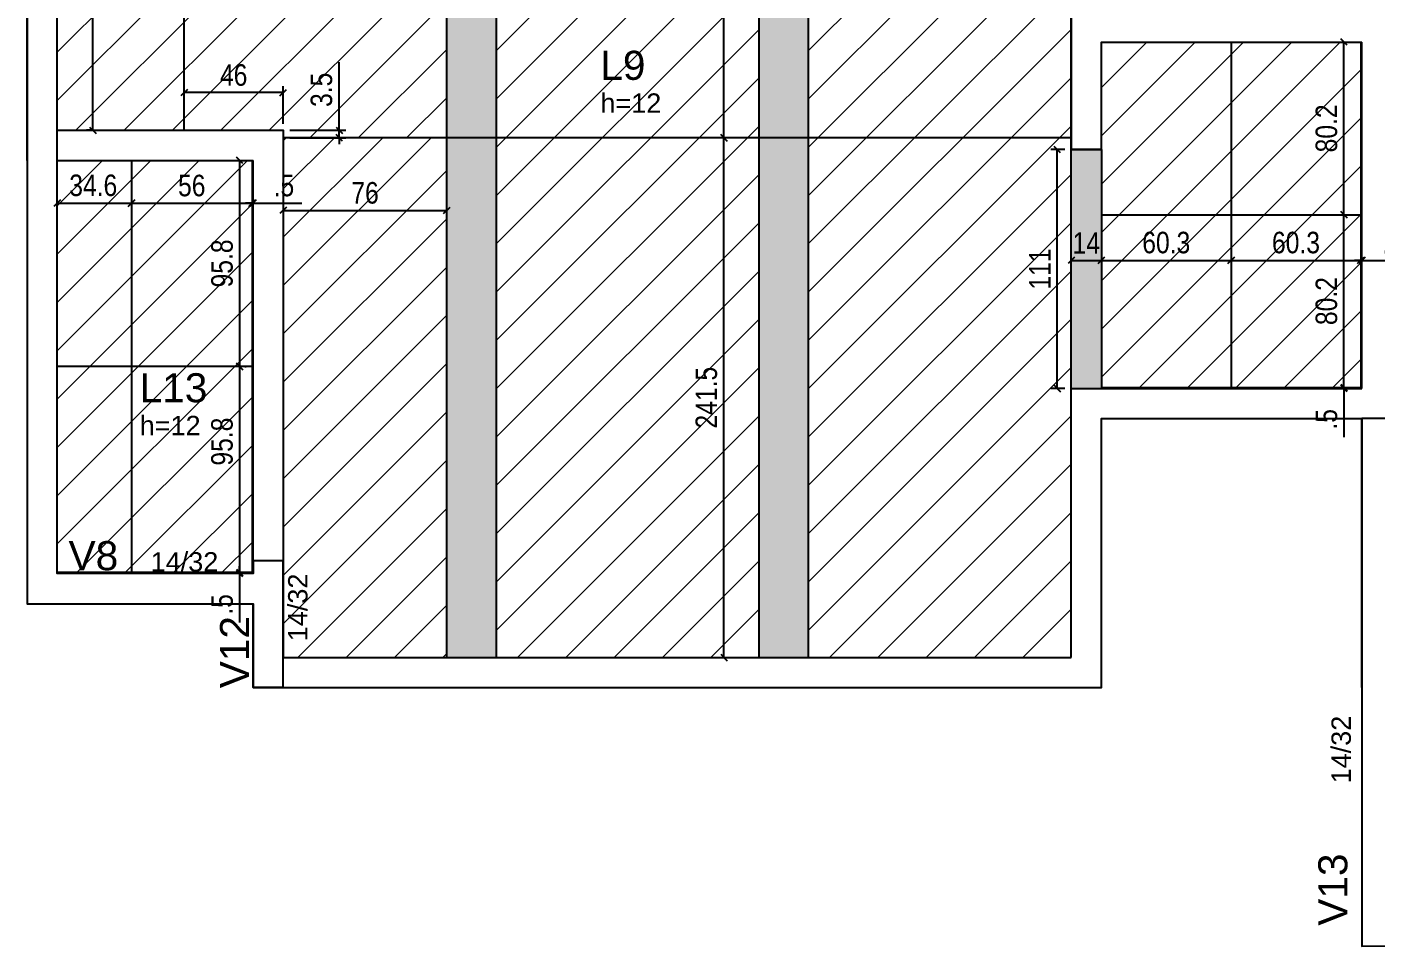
# Model space of a CAD drawing. Header units: millimetres. Extents: x 2319 to 6611, y 404 to 3152.
# Drawn here: x 3524 to 4151, y 1146 to 1573 of the extents above; entities that cross this region are included whole.
import ezdxf

# ---------------------------------------------------------------- set-up
doc = ezdxf.new("R2010")
doc.units = ezdxf.units.MM
for name, color, linetype in [('9', 8, 'Continuous'), ('COTA', 241, 'Continuous'), ('ES-VIGA', 3, 'Continuous'), ('Painéis', 200, 'Continuous'), ('VIG-D', 2, 'Continuous'), ('VIG-N', 4, 'Continuous')]:
    doc.layers.add(name, color=color, linetype=linetype)
doc.layers.add('Hachura', color=251, linetype='Continuous', lineweight=9)
doc.layers.add('REAPROVEITAMENTO', color=251, linetype='Continuous', lineweight=9)
doc.styles.add('COTA TECNICA', font='techl___.ttf', dxfattribs={"height": 10})
doc.styles.add('TQS_ARIAL', font='arial.ttf')
doc.dimstyles.new('PAINEL', dxfattribs={"dimtxt": 10, "dimasz": 3, "dimexe": 3, "dimexo": 3, "dimgap": 3, "dimtad": 1, "dimdec": 1, "dimzin": 12, "dimdsep": 46, "dimtxsty": 'COTA TECNICA', "dimblk1": 'OBLIQUE', "dimblk2": 'OBLIQUE', "dimsah": 1, "dimcen": 0.9, "dimclrd": 4, "dimclre": 4, "dimclrt": 240, "dimadec": 1, "dimazin": 3, "dimtfac": 1, "dimtdec": 1, "dimtmove": 0, "dimatfit": 3, "dimfxl": 1, "dimtolj": 1, "dimtzin": 12, "dimarcsym": 0})

# ---------------------------------------------------------------- blocks, each defined once
blk = doc.blocks.new('_Oblique')
at = {"color": 0, "linetype": 'ByBlock', "lineweight": -2}
blk.add_line((-0.5, -0.5), (0.5, 0.5), dxfattribs=at)
blk = doc.blocks.new('*D110')
at = {"layer": 'COTA', "color": 4, "lineweight": -2, "transparency": 16777216}
for p, q in [((3668.55, 1525.5), (3668.55, 1557.1)), ((3645.53, 1525.5), (3671.55, 1525.5)), ((3668.55, 1522), (3668.55, 1525.5)), ((3645.53, 1522), (3671.55, 1522)), ((3668.55, 1522), (3668.55, 1519))]:
    blk.add_line(p, q, dxfattribs=at)
at = {"layer": 'Defpoints', "color": 0, "transparency": 16777216}
for p in [(3642.53, 1525.5), (3668.55, 1525.5), (3642.53, 1522)]:
    blk.add_point(p, dxfattribs=at)
at = {"layer": 'COTA', "color": 4, "lineweight": -2, "transparency": 16777216, "xscale": 3, "yscale": 3, "zscale": 3}
for p, rotation in [((3668.55, 1525.5), 270), ((3668.55, 1522), 90)]:
    blk.add_blockref('_Oblique', p, dxfattribs=dict(at, rotation=rotation))
at = {"layer": 'COTA', "color": 240, "transparency": 16777216, "insert": (3660.33, 1544.3), "char_height": 10, "attachment_point": 5, "rotation": 90, "style": 'COTA TECNICA'}
blk.add_mtext('\\A1;3.5', dxfattribs=at)
blk = doc.blocks.new('*D111')
at = {"layer": 'COTA', "color": 4, "lineweight": -2, "transparency": 16777216}
for p, q in [((3596.53, 1528.5), (3596.53, 1546)), ((3642.53, 1543), (3596.53, 1543)), ((3642.53, 1528.5), (3642.53, 1546))]:
    blk.add_line(p, q, dxfattribs=at)
at = {"layer": 'Defpoints', "color": 0, "transparency": 16777216}
for p in [(3596.53, 1543), (3596.53, 1525.5), (3642.53, 1525.5)]:
    blk.add_point(p, dxfattribs=at)
at = {"layer": 'COTA', "color": 4, "lineweight": -2, "transparency": 16777216, "xscale": 3, "yscale": 3, "zscale": 3, "rotation": 180}
blk.add_blockref('_Oblique', (3596.53, 1543), dxfattribs=at)
at = {"layer": 'COTA', "color": 4, "lineweight": -2, "transparency": 16777216, "xscale": 3, "yscale": 3, "zscale": 3}
blk.add_blockref('_Oblique', (3642.53, 1543), dxfattribs=at)
at = {"layer": 'COTA', "color": 240, "transparency": 16777216, "insert": (3619.53, 1551.1), "char_height": 10, "attachment_point": 5, "style": 'COTA TECNICA'}
blk.add_mtext('\\A1;46', dxfattribs=at)
blk = doc.blocks.new('*D112')
at = {"layer": 'COTA', "color": 4, "lineweight": -2, "transparency": 16777216}
blk.add_line((3847.2, 1280.5), (3847.2, 1522), dxfattribs=at)
at = {"layer": 'Defpoints', "color": 0, "transparency": 16777216}
for p in [(3847.2, 1522), (3847.2, 1522), (3847.2, 1280.5)]:
    blk.add_point(p, dxfattribs=at)
at = {"layer": 'COTA', "color": 4, "lineweight": -2, "transparency": 16777216, "xscale": 3, "yscale": 3, "zscale": 3}
for p, rotation in [((3847.2, 1522), 90), ((3847.2, 1280.5), 270)]:
    blk.add_blockref('_Oblique', p, dxfattribs=dict(at, rotation=rotation))
at = {"layer": 'COTA', "color": 240, "transparency": 16777216, "insert": (3839.09, 1401.25), "char_height": 10, "attachment_point": 5, "rotation": 90, "style": 'COTA TECNICA'}
blk.add_mtext('\\A1;241.5', dxfattribs=at)
blk = doc.blocks.new('*D113')
at = {"layer": 'COTA', "color": 4, "lineweight": -2, "transparency": 16777216}
blk.add_line((3847.2, 1522), (3847.2, 1766), dxfattribs=at)
at = {"layer": 'Defpoints', "color": 0, "transparency": 16777216}
for p in [(3847.2, 1766), (3847.2, 1766), (3847.2, 1522)]:
    blk.add_point(p, dxfattribs=at)
at = {"layer": 'COTA', "color": 4, "lineweight": -2, "transparency": 16777216, "xscale": 3, "yscale": 3, "zscale": 3}
for p, rotation in [((3847.2, 1766), 90), ((3847.2, 1522), 270)]:
    blk.add_blockref('_Oblique', p, dxfattribs=dict(at, rotation=rotation))
at = {"layer": 'COTA', "color": 240, "transparency": 16777216, "insert": (3839.12, 1644), "char_height": 10, "attachment_point": 5, "rotation": 90, "style": 'COTA TECNICA'}
blk.add_mtext('\\A1;244', dxfattribs=at)
blk = doc.blocks.new('*D114')
at = {"layer": 'COTA', "color": 4, "lineweight": -2, "transparency": 16777216}
for p, q in [((3553.34, 1766), (3551.1, 1766)), ((3554.1, 1525.5), (3554.1, 1766)), ((3553.34, 1525.5), (3551.1, 1525.5))]:
    blk.add_line(p, q, dxfattribs=at)
at = {"layer": 'Defpoints', "color": 0, "transparency": 16777216}
for p in [(3554.1, 1766), (3556.34, 1766), (3556.34, 1525.5)]:
    blk.add_point(p, dxfattribs=at)
at = {"layer": 'COTA', "color": 4, "lineweight": -2, "transparency": 16777216, "xscale": 3, "yscale": 3, "zscale": 3}
for p, rotation in [((3554.1, 1766), 90), ((3554.1, 1525.5), 270)]:
    blk.add_blockref('_Oblique', p, dxfattribs=dict(at, rotation=rotation))
at = {"layer": 'COTA', "color": 240, "transparency": 16777216, "insert": (3545.99, 1645.75), "char_height": 10, "attachment_point": 5, "rotation": 90, "style": 'COTA TECNICA'}
blk.add_mtext('\\A1;240.5', dxfattribs=at)
blk = doc.blocks.new('*D13')
at = {"layer": 'COTA', "color": 4, "lineweight": -2, "transparency": 16777216}
blk.add_line((4008.53, 1465.06), (4022.53, 1465.06), dxfattribs=at)
at = {"layer": 'Defpoints', "color": 0, "transparency": 16777216}
for p in [(4008.53, 1465.06), (4022.53, 1465.06), (4022.53, 1465.06)]:
    blk.add_point(p, dxfattribs=at)
at = {"layer": 'COTA', "color": 4, "lineweight": -2, "transparency": 16777216, "xscale": 3, "yscale": 3, "zscale": 3, "rotation": 180}
blk.add_blockref('_Oblique', (4008.53, 1465.06), dxfattribs=at)
at = {"layer": 'COTA', "color": 4, "lineweight": -2, "transparency": 16777216, "xscale": 3, "yscale": 3, "zscale": 3}
blk.add_blockref('_Oblique', (4022.53, 1465.06), dxfattribs=at)
at = {"layer": 'COTA', "color": 240, "transparency": 16777216, "insert": (4015.53, 1473.13), "char_height": 10, "attachment_point": 5, "style": 'COTA TECNICA'}
blk.add_mtext('\\A1;14', dxfattribs=at)
blk = doc.blocks.new('*D14')
at = {"layer": 'COTA', "color": 4, "lineweight": -2, "transparency": 16777216}
blk.add_line((4022.53, 1465.06), (4082.78, 1465.06), dxfattribs=at)
at = {"layer": 'Defpoints', "color": 0, "transparency": 16777216}
for p in [(4022.53, 1465.06), (4082.78, 1465.06), (4082.78, 1465.06)]:
    blk.add_point(p, dxfattribs=at)
at = {"layer": 'COTA', "color": 4, "lineweight": -2, "transparency": 16777216, "xscale": 3, "yscale": 3, "zscale": 3, "rotation": 180}
blk.add_blockref('_Oblique', (4022.53, 1465.06), dxfattribs=at)
at = {"layer": 'COTA', "color": 4, "lineweight": -2, "transparency": 16777216, "xscale": 3, "yscale": 3, "zscale": 3}
blk.add_blockref('_Oblique', (4082.78, 1465.06), dxfattribs=at)
at = {"layer": 'COTA', "color": 240, "transparency": 16777216, "insert": (4052.65, 1473.27), "char_height": 10, "attachment_point": 5, "style": 'COTA TECNICA'}
blk.add_mtext('\\A1;60.3', dxfattribs=at)
blk = doc.blocks.new('*D15')
at = {"layer": 'COTA', "color": 4, "lineweight": -2, "transparency": 16777216}
blk.add_line((4082.78, 1465.06), (4143.03, 1465.06), dxfattribs=at)
at = {"layer": 'Defpoints', "color": 0, "transparency": 16777216}
for p in [(4082.78, 1465.06), (4143.03, 1465.06), (4143.03, 1465.06)]:
    blk.add_point(p, dxfattribs=at)
at = {"layer": 'COTA', "color": 4, "lineweight": -2, "transparency": 16777216, "xscale": 3, "yscale": 3, "zscale": 3, "rotation": 180}
blk.add_blockref('_Oblique', (4082.78, 1465.06), dxfattribs=at)
at = {"layer": 'COTA', "color": 4, "lineweight": -2, "transparency": 16777216, "xscale": 3, "yscale": 3, "zscale": 3}
blk.add_blockref('_Oblique', (4143.03, 1465.06), dxfattribs=at)
at = {"layer": 'COTA', "color": 240, "transparency": 16777216, "insert": (4112.9, 1473.27), "char_height": 10, "attachment_point": 5, "style": 'COTA TECNICA'}
blk.add_mtext('\\A1;60.3', dxfattribs=at)
blk = doc.blocks.new('*D16')
at = {"layer": 'COTA', "color": 4, "lineweight": -2, "transparency": 16777216}
for p, q in [((4143.03, 1465.06), (4140.03, 1465.06)), ((4143.03, 1465.06), (4143.53, 1465.06)), ((4143.53, 1465.06), (4166.19, 1465.06))]:
    blk.add_line(p, q, dxfattribs=at)
at = {"layer": 'Defpoints', "color": 0, "transparency": 16777216}
for p in [(4143.03, 1465.06), (4143.53, 1465.06), (4143.53, 1465.06)]:
    blk.add_point(p, dxfattribs=at)
at = {"layer": 'COTA', "color": 4, "lineweight": -2, "transparency": 16777216, "xscale": 3, "yscale": 3, "zscale": 3}
blk.add_blockref('_Oblique', (4143.03, 1465.06), dxfattribs=at)
at = {"layer": 'COTA', "color": 4, "lineweight": -2, "transparency": 16777216, "xscale": 3, "yscale": 3, "zscale": 3, "rotation": 180}
blk.add_blockref('_Oblique', (4143.53, 1465.06), dxfattribs=at)
at = {"layer": 'COTA', "color": 240, "transparency": 16777216, "insert": (4157.86, 1473.16), "char_height": 10, "attachment_point": 5, "style": 'COTA TECNICA'}
blk.add_mtext('\\A1;.5', dxfattribs=at)
blk = doc.blocks.new('*D17')
at = {"layer": 'COTA', "color": 4, "lineweight": -2, "transparency": 16777216}
blk.add_line((4135.2, 1406), (4135.2, 1486.25), dxfattribs=at)
at = {"layer": 'Defpoints', "color": 0, "transparency": 16777216}
for p in [(4135.2, 1486.25), (4135.2, 1486.25), (4135.2, 1406)]:
    blk.add_point(p, dxfattribs=at)
at = {"layer": 'COTA', "color": 4, "lineweight": -2, "transparency": 16777216, "xscale": 3, "yscale": 3, "zscale": 3}
for p, rotation in [((4135.2, 1486.25), 90), ((4135.2, 1406), 270)]:
    blk.add_blockref('_Oblique', p, dxfattribs=dict(at, rotation=rotation))
at = {"layer": 'COTA', "color": 240, "transparency": 16777216, "insert": (4127.08, 1446.13), "char_height": 10, "attachment_point": 5, "rotation": 90, "style": 'COTA TECNICA'}
blk.add_mtext('\\A1;80.2', dxfattribs=at)
blk = doc.blocks.new('*D18')
at = {"layer": 'COTA', "color": 4, "lineweight": -2, "transparency": 16777216}
for p, q in [((4135.2, 1406), (4135.2, 1409)), ((4135.2, 1406), (4135.2, 1405.5)), ((4135.2, 1405.5), (4135.2, 1382.84))]:
    blk.add_line(p, q, dxfattribs=at)
at = {"layer": 'Defpoints', "color": 0, "transparency": 16777216}
for p in [(4135.2, 1406), (4135.2, 1405.5), (4135.2, 1405.5)]:
    blk.add_point(p, dxfattribs=at)
at = {"layer": 'COTA', "color": 4, "lineweight": -2, "transparency": 16777216, "xscale": 3, "yscale": 3, "zscale": 3}
for p, rotation in [((4135.2, 1406), 270), ((4135.2, 1405.5), 90)]:
    blk.add_blockref('_Oblique', p, dxfattribs=dict(at, rotation=rotation))
at = {"layer": 'COTA', "color": 240, "transparency": 16777216, "insert": (4127.09, 1391.17), "char_height": 10, "attachment_point": 5, "rotation": 90, "style": 'COTA TECNICA'}
blk.add_mtext('\\A1;.5', dxfattribs=at)
blk = doc.blocks.new('*D19')
at = {"layer": 'COTA', "color": 4, "lineweight": -2, "transparency": 16777216}
blk.add_line((4135.2, 1486.25), (4135.2, 1566.5), dxfattribs=at)
at = {"layer": 'Defpoints', "color": 0, "transparency": 16777216}
for p in [(4135.2, 1566.5), (4135.2, 1566.5), (4135.2, 1486.25)]:
    blk.add_point(p, dxfattribs=at)
at = {"layer": 'COTA', "color": 4, "lineweight": -2, "transparency": 16777216, "xscale": 3, "yscale": 3, "zscale": 3}
for p, rotation in [((4135.2, 1566.5), 90), ((4135.2, 1486.25), 270)]:
    blk.add_blockref('_Oblique', p, dxfattribs=dict(at, rotation=rotation))
at = {"layer": 'COTA', "color": 240, "transparency": 16777216, "insert": (4127.08, 1526.38), "char_height": 10, "attachment_point": 5, "rotation": 90, "style": 'COTA TECNICA'}
blk.add_mtext('\\A1;80.2', dxfattribs=at)
blk = doc.blocks.new('*D115')
at = {"layer": 'COTA', "color": 4, "lineweight": -2, "transparency": 16777216}
blk.add_line((3642.53, 1488.26), (3718.53, 1488.26), dxfattribs=at)
at = {"layer": 'Defpoints', "color": 0, "transparency": 16777216}
for p in [(3642.53, 1488.26), (3718.53, 1488.26), (3718.53, 1488.26)]:
    blk.add_point(p, dxfattribs=at)
at = {"layer": 'COTA', "color": 4, "lineweight": -2, "transparency": 16777216, "xscale": 3, "yscale": 3, "zscale": 3, "rotation": 180}
blk.add_blockref('_Oblique', (3642.53, 1488.26), dxfattribs=at)
at = {"layer": 'COTA', "color": 4, "lineweight": -2, "transparency": 16777216, "xscale": 3, "yscale": 3, "zscale": 3}
blk.add_blockref('_Oblique', (3718.53, 1488.26), dxfattribs=at)
at = {"layer": 'COTA', "color": 240, "transparency": 16777216, "insert": (3680.53, 1496.36), "char_height": 10, "attachment_point": 5, "style": 'COTA TECNICA'}
blk.add_mtext('\\A1;76', dxfattribs=at)
blk = doc.blocks.new('*D20')
at = {"layer": 'COTA', "color": 4, "lineweight": -2, "transparency": 16777216}
blk.add_line((3537.53, 1491.65), (3572.08, 1491.65), dxfattribs=at)
at = {"layer": 'Defpoints', "color": 0, "transparency": 16777216}
for p in [(3537.53, 1491.65), (3572.08, 1491.65), (3572.08, 1491.65)]:
    blk.add_point(p, dxfattribs=at)
at = {"layer": 'COTA', "color": 4, "lineweight": -2, "transparency": 16777216, "xscale": 3, "yscale": 3, "zscale": 3, "rotation": 180}
blk.add_blockref('_Oblique', (3537.53, 1491.65), dxfattribs=at)
at = {"layer": 'COTA', "color": 4, "lineweight": -2, "transparency": 16777216, "xscale": 3, "yscale": 3, "zscale": 3}
blk.add_blockref('_Oblique', (3572.08, 1491.65), dxfattribs=at)
at = {"layer": 'COTA', "color": 240, "transparency": 16777216, "insert": (3554.3, 1499.86), "char_height": 10, "attachment_point": 5, "style": 'COTA TECNICA'}
blk.add_mtext('\\A1;34.6', dxfattribs=at)
blk = doc.blocks.new('*D21')
at = {"layer": 'COTA', "color": 4, "lineweight": -2, "transparency": 16777216}
blk.add_line((3572.08, 1491.65), (3628.03, 1491.65), dxfattribs=at)
at = {"layer": 'Defpoints', "color": 0, "transparency": 16777216}
for p in [(3572.08, 1491.65), (3628.03, 1491.65), (3628.03, 1491.65)]:
    blk.add_point(p, dxfattribs=at)
at = {"layer": 'COTA', "color": 4, "lineweight": -2, "transparency": 16777216, "xscale": 3, "yscale": 3, "zscale": 3, "rotation": 180}
blk.add_blockref('_Oblique', (3572.08, 1491.65), dxfattribs=at)
at = {"layer": 'COTA', "color": 4, "lineweight": -2, "transparency": 16777216, "xscale": 3, "yscale": 3, "zscale": 3}
blk.add_blockref('_Oblique', (3628.03, 1491.65), dxfattribs=at)
at = {"layer": 'COTA', "color": 240, "transparency": 16777216, "insert": (3600.05, 1499.76), "char_height": 10, "attachment_point": 5, "style": 'COTA TECNICA'}
blk.add_mtext('\\A1;56', dxfattribs=at)
blk = doc.blocks.new('*D22')
at = {"layer": 'COTA', "color": 4, "lineweight": -2, "transparency": 16777216}
for p, q in [((3628.03, 1491.65), (3625.03, 1491.65)), ((3628.03, 1491.65), (3628.53, 1491.65)), ((3628.53, 1491.65), (3651.19, 1491.65))]:
    blk.add_line(p, q, dxfattribs=at)
at = {"layer": 'Defpoints', "color": 0, "transparency": 16777216}
for p in [(3628.03, 1491.65), (3628.53, 1491.65), (3628.53, 1491.65)]:
    blk.add_point(p, dxfattribs=at)
at = {"layer": 'COTA', "color": 4, "lineweight": -2, "transparency": 16777216, "xscale": 3, "yscale": 3, "zscale": 3}
blk.add_blockref('_Oblique', (3628.03, 1491.65), dxfattribs=at)
at = {"layer": 'COTA', "color": 4, "lineweight": -2, "transparency": 16777216, "xscale": 3, "yscale": 3, "zscale": 3, "rotation": 180}
blk.add_blockref('_Oblique', (3628.53, 1491.65), dxfattribs=at)
at = {"layer": 'COTA', "color": 240, "transparency": 16777216, "insert": (3642.86, 1499.76), "char_height": 10, "attachment_point": 5, "style": 'COTA TECNICA'}
blk.add_mtext('\\A1;.5', dxfattribs=at)
blk = doc.blocks.new('*D116')
at = {"layer": 'COTA', "color": 4, "lineweight": -2, "transparency": 16777216}
for p, q in [((3622.28, 1511.5), (3622.28, 1415.75)), ((3624.64, 1511.5), (3625.28, 1511.5)), ((3624.64, 1415.75), (3625.28, 1415.75))]:
    blk.add_line(p, q, dxfattribs=at)
at = {"layer": 'Defpoints', "color": 0, "transparency": 16777216}
for p in [(3621.64, 1511.5), (3621.64, 1415.75), (3622.28, 1415.75)]:
    blk.add_point(p, dxfattribs=at)
at = {"layer": 'COTA', "color": 4, "lineweight": -2, "transparency": 16777216, "xscale": 3, "yscale": 3, "zscale": 3}
for p, rotation in [((3622.28, 1511.5), 90), ((3622.28, 1415.75), 270)]:
    blk.add_blockref('_Oblique', p, dxfattribs=dict(at, rotation=rotation))
at = {"layer": 'COTA', "color": 240, "transparency": 16777216, "insert": (3614.14, 1463.62), "char_height": 10, "attachment_point": 5, "rotation": 90, "style": 'COTA TECNICA'}
blk.add_mtext('\\A1;95.8', dxfattribs=at)
blk = doc.blocks.new('*D117')
at = {"layer": 'COTA', "color": 4, "lineweight": -2, "transparency": 16777216}
blk.add_line((3622.28, 1415.75), (3622.28, 1320), dxfattribs=at)
at = {"layer": 'Defpoints', "color": 0, "transparency": 16777216}
for p in [(3622.28, 1415.75), (3622.28, 1320), (3622.28, 1320)]:
    blk.add_point(p, dxfattribs=at)
at = {"layer": 'COTA', "color": 4, "lineweight": -2, "transparency": 16777216, "xscale": 3, "yscale": 3, "zscale": 3}
for p, rotation in [((3622.28, 1415.75), 90), ((3622.28, 1320), 270)]:
    blk.add_blockref('_Oblique', p, dxfattribs=dict(at, rotation=rotation))
at = {"layer": 'COTA', "color": 240, "transparency": 16777216, "insert": (3614.14, 1380.83), "char_height": 10, "attachment_point": 5, "rotation": 90, "style": 'COTA TECNICA'}
blk.add_mtext('\\A1;95.8', dxfattribs=at)
blk = doc.blocks.new('*D23')
at = {"layer": 'COTA', "color": 4, "lineweight": -2, "transparency": 16777216}
for p, q in [((3622.28, 1320), (3622.28, 1323)), ((3622.28, 1320), (3622.28, 1319.5)), ((3622.28, 1319.5), (3622.28, 1296.84))]:
    blk.add_line(p, q, dxfattribs=at)
at = {"layer": 'Defpoints', "color": 0, "transparency": 16777216}
for p in [(3622.28, 1320), (3622.28, 1319.5), (3622.28, 1319.5)]:
    blk.add_point(p, dxfattribs=at)
at = {"layer": 'COTA', "color": 4, "lineweight": -2, "transparency": 16777216, "xscale": 3, "yscale": 3, "zscale": 3}
for p, rotation in [((3622.28, 1320), 270), ((3622.28, 1319.5), 90)]:
    blk.add_blockref('_Oblique', p, dxfattribs=dict(at, rotation=rotation))
at = {"layer": 'COTA', "color": 240, "transparency": 16777216, "insert": (3614.17, 1305.17), "char_height": 10, "attachment_point": 5, "rotation": 90, "style": 'COTA TECNICA'}
blk.add_mtext('\\A1;.5', dxfattribs=at)
blk = doc.blocks.new('*D118')
at = {"layer": 'COTA', "color": 4, "lineweight": -2, "transparency": 16777216}
for p, q in [((4005.53, 1516.5), (3999.02, 1516.5)), ((4002.02, 1405.5), (4002.02, 1516.5)), ((4005.53, 1405.5), (3999.02, 1405.5))]:
    blk.add_line(p, q, dxfattribs=at)
at = {"layer": 'Defpoints', "color": 0, "transparency": 16777216}
for p in [(4002.02, 1516.5), (4008.53, 1516.5), (4008.53, 1405.5)]:
    blk.add_point(p, dxfattribs=at)
at = {"layer": 'COTA', "color": 4, "lineweight": -2, "transparency": 16777216, "xscale": 3, "yscale": 3, "zscale": 3}
for p, rotation in [((4002.02, 1516.5), 90), ((4002.02, 1405.5), 270)]:
    blk.add_blockref('_Oblique', p, dxfattribs=dict(at, rotation=rotation))
at = {"layer": 'COTA', "color": 240, "transparency": 16777216, "insert": (3993.96, 1461), "char_height": 10, "attachment_point": 5, "rotation": 90, "style": 'COTA TECNICA'}
blk.add_mtext('\\A1;111', dxfattribs=at)

msp = doc.modelspace()

# ---------------------------------------------------------------- hatches: boundary and pattern name
at = {"layer": 'Hachura', "linetype": 'ByBlock'}
h = msp.add_hatch(color=256, dxfattribs=at)
h.dxf.hatch_style = 1
h.paths.add_polyline_path([(3718.53, 1280.5), (3741.53, 1280.5), (3741.53, 1766), (3718.53, 1766)])
h = msp.add_hatch(color=256, dxfattribs=at)
h.dxf.hatch_style = 1
h.paths.add_polyline_path([(3863.53, 1280.5), (3886.53, 1280.5), (3886.53, 1766), (3863.53, 1766)])
h = msp.add_hatch(color=256, dxfattribs=at)
h.dxf.hatch_style = 1
h.paths.add_polyline_path([(4008.53, 1405.5), (4022.53, 1405.5), (4022.53, 1516.5), (4008.53, 1516.5)])
at = {"layer": 'REAPROVEITAMENTO', "linetype": 'ByBlock'}
h = msp.add_hatch(dxfattribs=at)
h.set_pattern_fill('ANSI31', color=256, scale=5, style=2)
h.set_pattern_definition([(45, (-2170.391, -1182.674), (-11.22532, 11.22532), [])])
h.paths.add_polyline_path([(3642.53, 1525.5), (3642.53, 1522), (3718.65, 1522), (3718.4, 1766), (3537.4, 1766), (3537.65, 1525.5)])
h = msp.add_hatch(dxfattribs=at)
h.set_pattern_fill('ANSI31', color=256, scale=5, style=2)
h.set_pattern_definition([(45, (-1903.391, -1186.174), (-11.22532, 11.22532), [])])
h.paths.add_polyline_path([(3741.53, 1766), (3741.53, 1280.5), (3863.53, 1280.5), (3863.53, 1766)])
h = msp.add_hatch(dxfattribs=at)
h.set_pattern_fill('ANSI31', color=256, scale=5, style=2)
h.set_pattern_definition([(45, (-1758.391, -1186.174), (-11.22532, 11.22532), [])])
h.paths.add_polyline_path([(3886.53, 1766), (3886.53, 1280.5), (4008.53, 1280.5), (4008.53, 1766)])
h = msp.add_hatch(dxfattribs=at)
h.set_pattern_fill('ANSI31', color=256, scale=5, style=2)
h.set_pattern_definition([(45, (-1550.391, -1445.687), (-11.22532, 11.22532), [])])
h.paths.add_polyline_path([(4022.53, 1406), (4143.03, 1406), (4143.03, 1566.5), (4022.53, 1566.5)])
h = msp.add_hatch(dxfattribs=at)
h.set_pattern_fill('ANSI31', color=256, scale=5, style=2)
h.set_pattern_definition([(45, (-2002.391, -1430.174), (-11.22532, 11.22532), [])])
h.paths.add_polyline_path([(3642.53, 1522), (3642.53, 1280.5), (3718.53, 1280.5), (3718.53, 1522)])
h = msp.add_hatch(dxfattribs=at)
h.set_pattern_fill('ANSI31', color=256, scale=5, style=2)
h.set_pattern_definition([(45, (-2035.391, -1500.687), (-11.22532, 11.22532), [])])
h.paths.add_polyline_path([(3537.53, 1320), (3628.03, 1320), (3628.03, 1511.5), (3537.53, 1511.5)])

# ---------------------------------------------------------------- linework, layer by layer
at = {"layer": '9', "color": 8, "linetype": 'Continuous'}
for p, q in [((3537.53, 1525.5), (3537.53, 1766.5)), ((4008.53, 1580.5), (4008.53, 1516.5)), ((4143.53, 1405.5), (4143.53, 1566.5)), ((3628.53, 1319.5), (3628.53, 1511.5)), ((4008.53, 1516.5), (4022.53, 1516.5)), ((4008.53, 1280.5), (4008.53, 1405.5)), ((4008.53, 1405.5), (4022.53, 1405.5)), ((4022.53, 1405.5), (4143.53, 1405.5)), ((3642.53, 1280.5), (4008.53, 1280.5))]:
    msp.add_line(p, q, dxfattribs=at)
for points in [[(3523.53, 1511.5), (3523.53, 1780.5)], [(4022.53, 1516.5), (4008.53, 1516.5), (4008.53, 1766.5), (3537.53, 1766.5)], [(4022.53, 1516.5), (4022.53, 1566.5), (4143.53, 1566.5)], [(3537.53, 1525.5), (3642.53, 1525.5), (3642.53, 1511.5)], [(3628.53, 1525.5), (3642.53, 1525.5), (3642.53, 1280.5)], [(3537.53, 1511.5), (3537.53, 1511.5), (3628.53, 1511.5)], [(4022.53, 1280.5), (4022.53, 1391.5), (4143.53, 1391.5)], [(4143.53, 1266.5), (4143.53, 1391.5)], [(3642.53, 1266.5), (3628.53, 1266.5), (3628.53, 1305.5)], [(3628.53, 1280.5), (3628.53, 1266.5), (4022.53, 1266.5), (4022.53, 1280.5)]]:
    msp.add_lwpolyline(points, dxfattribs=at)
at = {"layer": 'ES-VIGA', "linetype": 'Continuous'}
for points in [[(3523.53, 1585.5), (3523.53, 1305.5), (3628.53, 1305.5), (3628.53, 1266.5), (3642.53, 1266.5), (3642.53, 1325.5), (3628.53, 1325.5), (3628.53, 1319.5), (3537.53, 1319.5), (3537.53, 1585.5), (3523.53, 1585.5)], [(3523.53, 1511.5), (3523.53, 1305.5), (3628.53, 1305.5)], [(4143.53, 1391.5), (4143.53, 1146.44), (4482.53, 1146.49), (4482.53, 1266.5), (4468.53, 1266.5), (4468.53, 1160.49), (4157.53, 1160.49), (4157.53, 1391.5), (4143.53, 1391.5)], [(4143.53, 1266.5), (4143.53, 1146.44), (4482.53, 1146.49), (4482.53, 1196.5)]]:
    msp.add_lwpolyline(points, dxfattribs=at)
at = {"layer": 'Painéis'}
for p, q in [((3596.53, 1525.5), (3596.53, 1766)), ((3718.53, 1280.5), (3718.53, 1766)), ((3741.53, 1280.5), (3741.53, 1766)), ((3863.53, 1280.5), (3863.53, 1766)), ((3886.53, 1280.5), (3886.53, 1766)), ((4082.78, 1566.5), (4082.78, 1406)), ((4143.03, 1566.5), (4143.03, 1406)), ((4008.53, 1522), (3642.53, 1522)), ((3572.08, 1511.5), (3572.08, 1320)), ((3628.03, 1511.5), (3628.03, 1320)), ((4008.53, 1405.5), (4008.53, 1516.5)), ((4022.53, 1516.5), (4022.53, 1405.5)), ((4022.53, 1486.25), (4143.03, 1486.25)), ((3628.03, 1415.75), (3537.53, 1415.75)), ((4022.53, 1406), (4143.03, 1406)), ((3628.03, 1320), (3537.53, 1320))]:
    msp.add_line(p, q, dxfattribs=at)

# ---------------------------------------------------------------- texts
at = {"layer": 'VIG-D', "linetype": 'Continuous', "style": 'TQS_ARIAL'}
for s, p in [('h=12', (3789.81, 1533.64)), ('h=12', (3575.84, 1383.8)), ('14/32', (3580.92, 1320.45))]:
    msp.add_text(s, height=9, dxfattribs=at).set_placement(p)
for p in [(3653.79, 1288.06), (4138.38, 1221.99)]:
    msp.add_text('14/32', height=9, rotation=90, dxfattribs=at).set_placement(p)
at = {"layer": 'VIG-N', "linetype": 'Continuous', "style": 'TQS_ARIAL'}
for s, p in [('L9', (3789.81, 1548.94)), ('L13', (3575.84, 1399.1)), ('V8', (3542.84, 1321.07))]:
    msp.add_text(s, height=13.5, dxfattribs=at).set_placement(p)
for s, p in [('V12', (3626.67, 1266.24)), ('V13', (4136.76, 1155.87))]:
    msp.add_text(s, height=13.5, rotation=90, dxfattribs=at).set_placement(p)

# ---------------------------------------------------------------- dimensions: what is measured, and where the dimension line sits
at = {"layer": 'COTA'}
for base, p1, p2, picture, middle in [((3554.1, 1766), (3556.34, 1525.5), (3556.34, 1766), '*D114', (3545.99, 1645.75)), ((3847.2, 1766), (3847.2, 1522), (3847.2, 1766), '*D113', (3839.12, 1644)), ((4135.203, 1566.4995), (4135.203, 1486.2507), (4135.203, 1566.4995), '*D19', (4127.0788, 1526.3751)), ((3668.55, 1525.5), (3642.53, 1522), (3642.53, 1525.5), '*D110', (3660.33, 1544.3)), ((3847.2, 1522), (3847.2, 1280.5), (3847.2, 1522), '*D112', (3839.09, 1401.25)), ((4002.02, 1516.5), (4008.53, 1405.5), (4008.53, 1516.5), '*D118', (3993.96, 1461)), ((3622.27969342, 1415.74944501), (3621.64488837, 1511.49944501), (3621.64488837, 1415.74944501), '*D116', (3614.14080453, 1463.62444501)), ((4135.203, 1486.2507), (4135.203, 1406.0019), (4135.203, 1486.2507), '*D17', (4127.0788, 1446.1263)), ((4135.2, 1405.5), (4135.2, 1406), (4135.2, 1405.5), '*D18', (4127.09, 1391.17)), ((3622.28, 1319.5), (3622.28, 1320), (3622.28, 1319.5), '*D23', (3614.17, 1305.17))]:
    dim = msp.add_linear_dim(base=base, p1=p1, p2=p2, angle=90, dimstyle='PAINEL', dxfattribs=at)
    dim.commit()
    dim.dimension.update_dxf_attribs({"geometry": picture, "text_midpoint": middle})
for base, p1, p2, picture, middle in [((3596.53, 1543), (3642.53, 1525.5), (3596.53, 1525.5), '*D111', (3619.53, 1551.1)), ((3628.02738407, 1491.64545637), (3572.07738407, 1491.64545637), (3628.02738407, 1491.64545637), '*D21', (3600.05238407, 1499.75510549)), ((3628.53, 1491.65), (3628.03, 1491.65), (3628.53, 1491.65), '*D22', (3642.86, 1499.76)), ((3718.53, 1488.26), (3642.53, 1488.26), (3718.53, 1488.26), '*D115', (3680.53, 1496.36)), ((4082.77738408, 1465.05502688), (4022.52738408, 1465.05502688), (4082.77738408, 1465.05502688), '*D14', (4052.65238408, 1473.27432512)), ((4143.02738408, 1465.05502688), (4082.77738408, 1465.05502688), (4143.02738408, 1465.05502688), '*D15', (4112.90238408, 1473.27432512)), ((4143.53, 1465.06), (4143.03, 1465.06), (4143.53, 1465.06), '*D16', (4157.86, 1473.16))]:
    dim = msp.add_linear_dim(base=base, p1=p1, p2=p2, dimstyle='PAINEL', dxfattribs=at)
    dim.commit()
    dim.dimension.update_dxf_attribs({"geometry": picture, "text_midpoint": middle})
for base, p1, p2, picture, middle in [((3572.07738407, 1491.64545637), (3537.52738407, 1491.64545637), (3572.07738407, 1491.64545637), '*D20', (3554.30238407, 1491.64545637)), ((4022.53, 1465.06), (4008.53, 1465.06), (4022.53, 1465.06), '*D13', (4015.53, 1465.06))]:
    dim = msp.add_linear_dim(base=base, p1=p1, p2=p2, dimstyle='PAINEL', dxfattribs=at)
    dim.commit()
    dim.dimension.update_dxf_attribs({"geometry": picture, "text_midpoint": middle, "dimtype": 160})
dim = msp.add_linear_dim(base=(3622.27969342, 1319.99944501), p1=(3622.27969342, 1415.74944501), p2=(3622.27969342, 1319.99944501), angle=90, dimstyle='PAINEL', dxfattribs=at)
dim.commit()
dim.dimension.update_dxf_attribs({"geometry": '*D117', "text_midpoint": (3622.27969342, 1380.82660086), "dimtype": 160})

doc.saveas('drawing.dxf')
